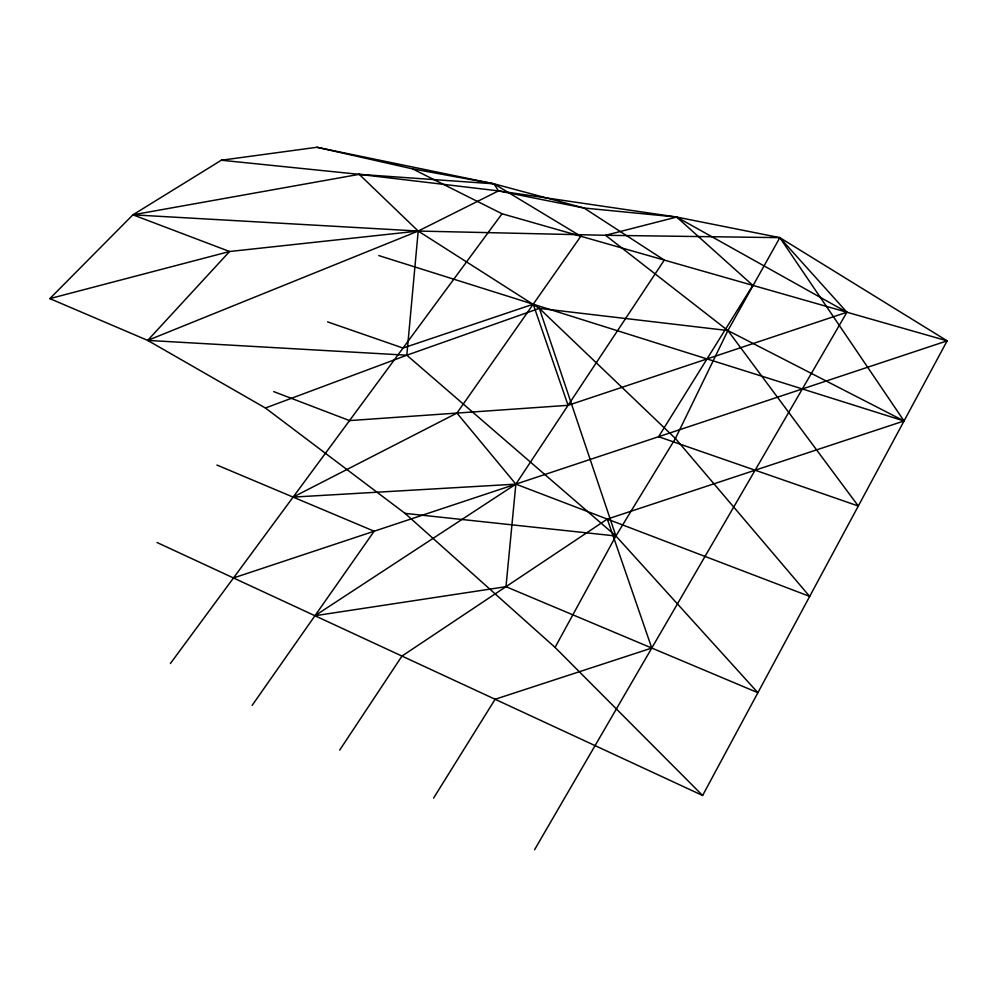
<?xml version="1.0" encoding="UTF-8"?>
<svg xmlns="http://www.w3.org/2000/svg" width="997" height="997" viewBox="0 0 997 997"><rect width="100%" height="100%" fill="white"/><g stroke="black" fill="none" stroke-linecap="round" stroke-linejoin="round"><path stroke-width="1.5" d="M221.334 160.23L316.921 147.269L493.989 183.822L584.018 208.012L664.289 260.092L515.86 484.143L314.952 615.735L505.978 586.685L757.882 692.703L615.909 535.987L406.813 355.206L418.204 231.055L359.207 174.338L221.334 160.23L132.925 214.816L49.85 298.614L147.681 340.401L265.426 408.01L405.044 513.38L555.055 647.402L702.611 795.481L947.15 340.837L779.853 237.647L676.664 217.047L498.5 190.888L359.207 174.338L132.925 214.816L229.584 251.506L418.204 231.055L605.528 235.292L779.853 237.647L846.927 312.235L534.566 849.731M505.978 586.685L515.86 484.143L456.95 413.082L580.827 236.264L493.989 183.822L412.484 168.854L316.921 147.269M555.055 647.402L615.909 535.987L675.43 438.481L727.897 330.555L779.853 237.647L904.042 420.971L607.31 519.076L401.965 656.076L339.69 750.093M433.583 798.099L495.11 699.271L651.776 648.05L607.31 519.076M252.166 705.34L374.162 531.214L216.922 465.038M170.387 663.528L502.039 213.769L947.15 340.837L233.485 577.961M378.785 255.581L904.042 420.971L727.897 330.555L539.327 308.36L406.813 355.206L147.681 340.401L229.584 251.506L49.85 298.614M456.95 413.082L293.106 497.104L515.86 484.143L809.676 596.418L675.43 438.481L539.327 308.36L418.204 231.055L132.925 214.816M273.677 391.597L349.536 420.584L568.078 405.318L846.927 312.235L676.664 217.047L584.018 208.012L498.5 190.888L418.204 231.055L147.681 340.401M265.426 408.01L406.813 355.206M359.207 174.338L493.989 183.822L498.5 190.888M405.044 513.38L615.909 535.987L539.327 308.36M327.564 321.869L403.025 348.053L533.221 304.21L568.078 405.318M157.052 542.518L702.611 795.481M412.484 168.854L502.039 213.769M752.822 285.366L658.593 436.711L858.305 506.015L727.897 330.555L605.528 235.292L676.664 217.047L752.822 285.366"/></g></svg>
